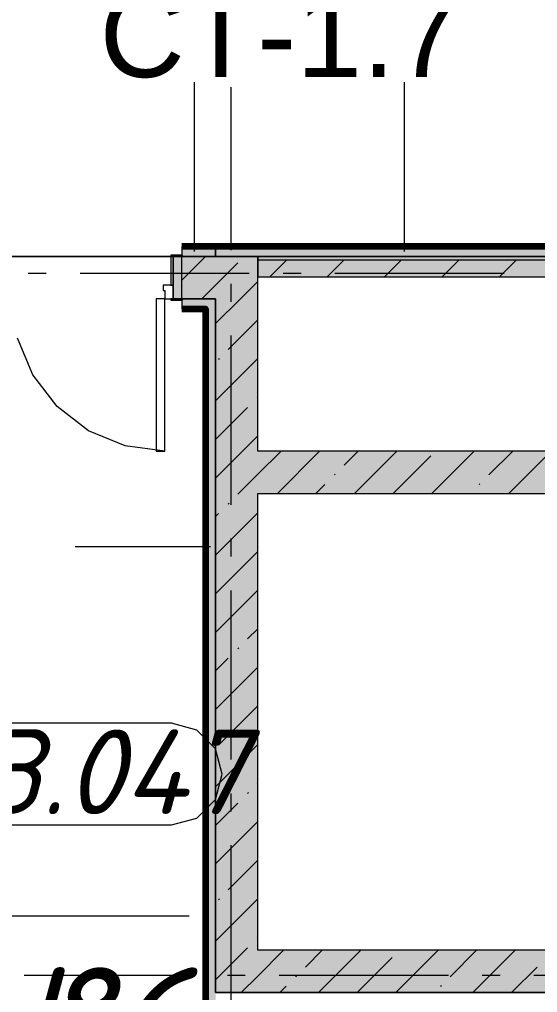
# Model space of a CAD drawing. Header units: millimetres. Extents: x -537608 to 253996, y -217170 to 186033.
# Drawn here: x -315775 to -312714, y 95071 to 100822 of the extents above; entities that cross this region are included whole.
import ezdxf

# ---------------------------------------------------------------- set-up
doc = ezdxf.new("R2010")
doc.units = ezdxf.units.MM
doc.layers.add('16) Лак 1.6м', color=160, linetype='Continuous', lineweight=90)
doc.layers.add('PDF _Геометрия', color=7, linetype='Continuous')
doc.layers.add('PDF _Текст', color=7, linetype='Continuous')
doc.layers.add('PDF _Сплошная заливка', color=7, linetype='Continuous', true_color=0xffffff)
doc.styles.add('PDF GOST-Common', font='arial.ttf')
doc.styles.add('PDF ISOCPEUR Italic', font='isocpeui.ttf')

msp = doc.modelspace()

# ---------------------------------------------------------------- hatches: boundary and pattern name
at = {"layer": 'PDF _Сплошная заливка', "true_color": 0x93bf4f, "transparency": 33554559}
h = msp.add_hatch(color=73, dxfattribs=at)
h.paths.add_polyline_path([(-314811.1808, 99421.2652), (-314616.1749, 99421.2652), (-314616.1749, 99481.2658), (-314816.1756, 99481.2658), (-314816.1756, 99429.2655), (-314811.1808, 99429.2655), (-314811.1808, 99422.7658)], flags=0)
h.paths.add_polyline_path([(-316476.1803, 99421.2652), (-316471.1768, 99421.2652), (-316471.1768, 99429.2655), (-316466.1733, 99429.2655), (-316466.1733, 99481.2658), (-316476.1803, 99481.2658)], flags=0)
at = {"layer": 'PDF _Сплошная заливка', "true_color": 0xff7d7d, "transparency": 33554559}
msp.add_hatch(color=11, dxfattribs=at).paths.add_polyline_path([(-311276.1775, 99421.2652), (-311276.1775, 99481.2658), (-314616.1749, 99481.2658), (-314616.1749, 99421.2652), (-311752.6347, 99421.2652)])
at = {"layer": 'PDF _Сплошная заливка', "transparency": 33554559}
for points in [[(-312666.1759, 99401.2642), (-312666.1759, 99421.2652), (-314366.1739, 99421.2652), (-314366.1739, 99401.2642), (-313422.3794, 99401.2642)], [(-312666.1759, 99301.266), (-312666.1759, 99401.2642), (-314366.1739, 99401.2642), (-314366.1739, 99301.266), (-313422.3794, 99301.266)], [(-309226.1782, 95071.2678), (-308976.1773, 95071.2678), (-308976.1773, 95321.2644), (-314366.1739, 95321.2644), (-314366.1739, 95071.2678), (-309286.1767, 95071.2678)]]:
    msp.add_hatch(color=256, dxfattribs=at).paths.add_polyline_path(points)
at = {"layer": 'PDF _Сплошная заливка', "true_color": 0x56bc34, "transparency": 33554559}
h = msp.add_hatch(color=85, dxfattribs=at)
h.paths.add_polyline_path([(-314616.1749, 99111.2657), (-314616.1749, 99171.2642), (-314811.1808, 99169.122), (-314811.1808, 99163.266), (-314816.1756, 99163.266), (-314816.1756, 99111.2657), (-314676.1733, 99111.2657)], flags=0)
h.paths.add_polyline_path([(-316466.1733, 99111.2657), (-316466.1733, 99163.266), (-316471.1768, 99163.266), (-316471.1768, 99171.2642), (-316726.1726, 99171.2642), (-316726.1726, 99111.2657), (-316476.1803, 99111.2657)], flags=0)

# ---------------------------------------------------------------- linework, layer by layer
at = {"layer": '16) Лак 1.6м'}
for p, q in [((-314616.1749, 99481.2658), (-314816.1756, 99481.2658)), ((-311276.1775, 99481.2658), (-314616.1749, 99481.2658))]:
    msp.add_line(p, q, dxfattribs=at)
msp.add_lwpolyline([(-314816.1756, 99111.2657), (-314676.1733, 99111.2657), (-314676.1733, 95011.265)], dxfattribs=at)
at = {"layer": 'PDF _Геометрия', "lineweight": 9}
for p, q in [((-314739.806, 99451.2644), (-314739.806, 100451.264)), ((-313499.1623, 99451.2644), (-313499.1623, 100451.264)), ((-314816.1756, 99481.2658), (-314816.1756, 99429.2655)), ((-314616.1749, 99481.2658), (-314616.1749, 99421.2652)), ((-314616.1749, 99421.2652), (-314616.1749, 99481.2658)), ((-314881.1776, 99429.2655), (-314881.1776, 99421.2652)), ((-314811.1808, 99429.2655), (-314881.1776, 99429.2655)), ((-314881.1776, 99421.2652), (-314881.1776, 99251.2658)), ((-314866.1758, 99421.2652), (-314881.1776, 99421.2652)), ((-314881.1776, 99421.2652), (-314811.1808, 99421.2652)), ((-314866.1758, 99421.2652), (-314866.1758, 99171.2642)), ((-314816.1756, 99421.2652), (-314866.1758, 99421.2652)), ((-314866.1758, 99251.2658), (-314866.1758, 99421.2652)), ((-314816.1756, 99280.7849), (-314675.6997, 99421.2652)), ((-314816.1756, 99171.2642), (-314816.1756, 99421.2652)), ((-314811.1808, 99421.2652), (-314811.1808, 99429.2655)), ((-314616.1749, 99421.2652), (-314811.1808, 99421.2652)), ((-314811.1808, 99421.2652), (-314616.1749, 99421.2652)), ((-314697.5995, 99171.2642), (-314484.0266, 99384.8329)), ((-314616.1749, 99421.2652), (-314366.1739, 99421.2652)), ((-314366.1739, 99421.2652), (-314616.1749, 99421.2652)), ((-312666.1759, 99421.2652), (-314366.1739, 99421.2652)), ((-314366.1739, 99421.2652), (-314366.1739, 99401.2642)), ((-314366.1739, 99421.2652), (-312666.1759, 99421.2652)), ((-314366.1739, 99401.2642), (-314366.1739, 99421.2652)), ((-314366.1739, 99401.2642), (-314366.1739, 99301.266)), ((-314366.1739, 99401.2642), (-312666.1759, 99401.2642)), ((-314366.1739, 99301.266), (-314366.1739, 99401.2642)), ((-314295.712, 99301.266), (-314195.7117, 99401.2642)), ((-313956.3032, 99301.266), (-313856.3028, 99401.2642)), ((-313616.8944, 99301.266), (-313516.894, 99401.2642)), ((-313277.4856, 99301.266), (-313177.4852, 99401.2642)), ((-312938.0681, 99301.266), (-312838.0678, 99401.2642)), ((-314469.4984, 99171.2642), (-314366.1739, 99274.5866)), ((-314366.1739, 99301.266), (-312666.1759, 99301.266)), ((-314366.1739, 99171.2642), (-314366.1739, 99301.266)), ((-314866.1758, 99251.2658), (-314926.1743, 99251.2658)), ((-314926.1743, 99251.2658), (-314926.1743, 99221.2644)), ((-314926.1743, 99221.2644), (-314916.176, 99221.2644)), ((-314916.176, 99221.2644), (-314916.176, 99171.2642)), ((-314881.1776, 99251.2658), (-314866.1758, 99251.2658)), ((-314866.1758, 99171.2642), (-314866.1758, 99251.2658)), ((-314916.176, 99171.2642), (-314966.1762, 99171.2642)), ((-314966.1762, 99171.2642), (-314966.1762, 98271.2651)), ((-314916.176, 98271.2651), (-314916.176, 99171.2642)), ((-314916.176, 99171.2642), (-314866.1758, 99171.2642)), ((-314881.1776, 99172.2654), (-314881.1776, 99171.2642)), ((-314866.1758, 99172.2654), (-314881.1776, 99172.2654)), ((-314881.1776, 99171.2642), (-314866.1758, 99171.2642)), ((-314881.1776, 99171.2642), (-314881.1776, 99163.266)), ((-314811.1808, 99171.2642), (-314881.1776, 99171.2642)), ((-314881.1776, 99163.266), (-314811.1808, 99163.266)), ((-314866.1758, 99171.2642), (-314866.1758, 99172.2654)), ((-314866.1758, 99171.2642), (-314816.1756, 99171.2642)), ((-314816.1756, 99163.266), (-314816.1756, 99111.2657)), ((-314811.1808, 99171.2642), (-314616.1749, 99171.2642)), ((-314616.1749, 99171.2642), (-314811.1808, 99171.2642)), ((-314811.1808, 99163.266), (-314811.1808, 99171.2642)), ((-314616.1749, 99024.5878), (-314469.4984, 99171.2642)), ((-314616.1749, 99171.2642), (-314616.1749, 99111.2657)), ((-314616.1749, 99111.2657), (-314616.1749, 99171.2642)), ((-314366.1739, 98271.2651), (-314366.1739, 99171.2642)), ((-314816.1756, 99111.2657), (-314676.1733, 99111.2657)), ((-314676.1733, 99111.2657), (-314676.1733, 95011.265)), ((-314616.1749, 95071.2678), (-314616.1749, 99111.2657)), ((-314616.1749, 99111.2657), (-314616.1749, 95071.2678)), ((-314541.054, 98871.6118), (-314366.1739, 99046.4898)), ((-315695.5969, 98721.2646), (-315785.5128, 98938.3275)), ((-314616.1749, 98568.3899), (-314366.1739, 98818.3908)), ((-314598.0814, 98814.5865), (-314593.3363, 98819.3295)), ((-315552.5718, 98534.8684), (-315695.5969, 98721.2646)), ((-314369.9803, 98586.4897), (-314366.1739, 98590.2919)), ((-315366.1777, 98391.8433), (-315552.5718, 98534.8684)), ((-314616.1749, 98340.2909), (-314427.0077, 98529.4645)), ((-315149.117, 98301.9317), (-315366.1777, 98391.8433)), ((-314616.1749, 98112.194), (-314366.1739, 98362.1929)), ((-314916.176, 98271.2651), (-315149.117, 98301.9317)), ((-314966.1762, 98271.2651), (-314916.176, 98271.2651)), ((-314366.1739, 98134.0939), (-314229.0049, 98271.2651)), ((-312666.1759, 98271.2651), (-314366.1739, 98271.2651)), ((-314250.9047, 98021.2662), (-314000.9124, 98271.2651)), ((-313856.7592, 98187.3171), (-313772.8113, 98271.2651)), ((-313794.7112, 98021.2662), (-313544.7101, 98271.2651)), ((-313566.61, 98021.2662), (-313343.5382, 98244.3402)), ((-313338.5175, 98021.2662), (-313088.5166, 98271.2651)), ((-313001.3908, 98130.2918), (-312860.4154, 98271.2651)), ((-312882.3152, 98021.2662), (-312666.1759, 98237.4056)), ((-314484.0266, 98016.2434), (-314366.1739, 98134.0939)), ((-313913.7867, 98130.2918), (-313909.0416, 98135.0326)), ((-314022.8122, 98021.2662), (-313970.8055, 98073.2665)), ((-313058.4096, 98073.2665), (-313053.6731, 98078.0095)), ((-314366.1739, 95321.2644), (-314366.1739, 98021.2662)), ((-314366.1739, 98021.2662), (-312666.1759, 98021.2662)), ((-314541.054, 97959.2181), (-314536.3088, 97963.9589)), ((-314616.1749, 97655.9962), (-314366.1739, 97905.9971)), ((-314616.1749, 97884.093), (-314598.0814, 97902.1928)), ((-314646.1784, 97705.2988), (-315446.1729, 97705.2988)), ((-314616.1749, 97427.8993), (-314369.9803, 97674.0938)), ((-314616.1749, 97199.7982), (-314366.1739, 97449.7992)), ((-314427.0077, 97160.8728), (-314366.1739, 97221.7024)), ((-314484.0266, 97103.8497), (-314479.2901, 97108.5905)), ((-314616.1749, 96971.7014), (-314541.054, 97046.8222)), ((-314616.1749, 96743.6046), (-314366.1739, 96993.6013)), ((-314598.0814, 96533.6012), (-314366.1739, 96765.5044)), ((-314616.1749, 96287.4067), (-314366.1739, 96537.4076)), ((-314369.9803, 96305.5043), (-314366.1739, 96309.3065)), ((-314427.0077, 96248.4813), (-314422.2626, 96253.2221)), ((-314616.1749, 96059.3055), (-314484.0266, 96191.4538)), ((-314616.1749, 95831.2087), (-314366.1739, 96081.2097)), ((-314541.054, 95678.2328), (-314366.1739, 95853.1086)), ((-314616.1749, 95375.0108), (-314366.1739, 95625.0117)), ((-314598.0814, 95621.2096), (-314593.3363, 95625.9504)), ((-314369.9803, 95393.1085), (-314366.1739, 95396.9149)), ((-314616.1749, 95146.914), (-314427.0077, 95336.0854)), ((-314366.1739, 95168.8138), (-314213.7276, 95321.2644)), ((-312666.1759, 95321.2644), (-314366.1739, 95321.2644)), ((-314084.8604, 95222.0348), (-313985.6264, 95321.2644)), ((-314007.5263, 95071.2678), (-313757.5253, 95321.2644)), ((-313551.3326, 95071.2678), (-313301.3317, 95321.2644)), ((-313229.4919, 95165.0117), (-313073.2306, 95321.2644)), ((-313095.139, 95071.2678), (-312845.1381, 95321.2644)), ((-313779.4338, 95071.2678), (-313571.6393, 95279.0623)), ((-312867.0379, 95071.2678), (-312716.2622, 95222.0348)), ((-314463.7285, 95071.2678), (-314366.1739, 95168.8138)), ((-314141.8792, 95165.0117), (-314137.1427, 95169.7525)), ((-314366.1739, 95071.2678), (-314616.1749, 95071.2678)), ((-314616.1749, 95071.2678), (-314366.1739, 95071.2678)), ((-309286.1767, 95071.2678), (-314366.1739, 95071.2678)), ((-314366.1739, 95071.2678), (-309286.1767, 95071.2678)), ((-314235.6274, 95071.2678), (-314198.9066, 95107.9886)), ((-313286.5107, 95107.9886), (-313281.7743, 95112.7294))]:
    msp.add_line(p, q, dxfattribs=at)
at = {"layer": 'PDF _Геометрия', "color": 253, "lineweight": 9, "true_color": 0xaaaaaa}
for p, q in [((-314526.1728, 100422.2895), (-314526.1728, 99459.732)), ((-315616.6954, 99321.2648), (-315722.526, 99321.2648)), ((-314416.6908, 99321.2648), (-315416.6946, 99321.2648)), ((-314110.8594, 99321.2648), (-314216.6986, 99321.2648)), ((-312910.8634, 99321.2648), (-313910.8587, 99321.2648)), ((-314526.1728, 99259.7312), (-314526.1728, 99153.8985)), ((-314526.1728, 98953.8977), (-314526.1728, 97953.8982)), ((-314526.1728, 97753.8995), (-314526.1728, 97648.0647)), ((-314526.1728, 97448.0639), (-314526.1728, 96448.0643)), ((-314876.7597, 96662.4124), (-316076.7644, 96662.4124)), ((-314726.7591, 96622.221), (-314876.7597, 96662.4124)), ((-314616.9585, 96512.4118), (-314726.7591, 96622.221)), ((-314576.7672, 96362.4112), (-314616.9585, 96512.4118)), ((-314616.9585, 96212.4149), (-314576.7672, 96362.4112)), ((-314526.1728, 96248.0635), (-314526.1728, 96142.233)), ((-314726.7591, 96102.6057), (-314616.9585, 96212.4149)), ((-316076.7644, 96062.4144), (-314876.7597, 96062.4144)), ((-314876.7597, 96062.4144), (-314726.7591, 96102.6057)), ((-314526.1728, 95942.2322), (-314526.1728, 94942.2327)), ((-316185.7985, 95524.3784), (-314772.8926, 95524.3784)), ((-314746.2735, 95171.2639), (-315746.2773, 95171.2639)), ((-314440.4422, 95171.2639), (-314546.2728, 95171.2639)), ((-313240.4375, 95171.2639), (-314240.4414, 95171.2639)), ((-312934.6062, 95171.2639), (-313040.4368, 95171.2639)), ((-311734.6102, 95171.2639), (-312734.6054, 95171.2639))]:
    msp.add_line(p, q, dxfattribs=at)
at = {"layer": 'PDF _Геометрия', "color": 9, "lineweight": 9, "true_color": 0xc0c0c0}
for p, q in [((-316401.18, 99421.2652), (-314881.1776, 99421.2652)), ((-314881.1776, 99421.2652), (-316401.18, 99421.2652))]:
    msp.add_line(p, q, dxfattribs=at)
at = {"layer": 'PDF _Геометрия', "color": 8, "lineweight": 9, "true_color": 0x787878}
msp.add_line((-313957.0352, 99421.2652), (-313957.6553, 99420.1887), dxfattribs=at)
at = {"layer": 'PDF _Сплошная заливка', "color": 7, "lineweight": 35, "true_color": 0xf4f4f4, "transparency": 33554559}
msp.add_solid([(-314866.1758, 99171.2642), (-314816.1756, 99171.2642), (-314866.1758, 99421.2652), (-314816.1756, 99421.2652)], dxfattribs=at)
at = {"layer": 'PDF _Сплошная заливка', "lineweight": 35, "transparency": 33554559}
for points in [[(-314816.1756, 99171.2642), (-314366.1739, 99171.2642), (-314816.1756, 99421.2652), (-314366.1739, 99421.2652)], [(-314366.1739, 95071.2678), (-314366.1739, 99171.2642), (-314616.1749, 95071.2678), (-314616.1749, 99171.2642)], [(-312666.1759, 98021.2662), (-312666.1759, 98271.2651), (-314366.1739, 98021.2662), (-314366.1739, 98271.2651)]]:
    msp.add_solid(points, dxfattribs=at)
at = {"layer": 'PDF _Сплошная заливка', "color": 85, "lineweight": 35, "true_color": 0x56bc34, "transparency": 33554559}
msp.add_solid([(-314616.1749, 95011.265), (-314616.1749, 99111.2657), (-314676.1733, 95011.265), (-314676.1733, 99111.2657)], dxfattribs=at)

# ---------------------------------------------------------------- texts
at = {"layer": 'PDF _Текст', "attachment_point": 4}
for s, insert, char_height, style in [('СТ-1.7', (-315301.8044, 100728.1499), 500, 'PDF GOST-Common'), ('3.047', (-316004.0979, 96375.7014), 500, 'PDF ISOCPEUR Italic'), ('№6', (-316214.9083, 94869.9149), 700, 'PDF ISOCPEUR Italic')]:
    msp.add_mtext(s, dxfattribs=dict(at, insert=insert, char_height=char_height, style=style))

doc.saveas('drawing.dxf')
